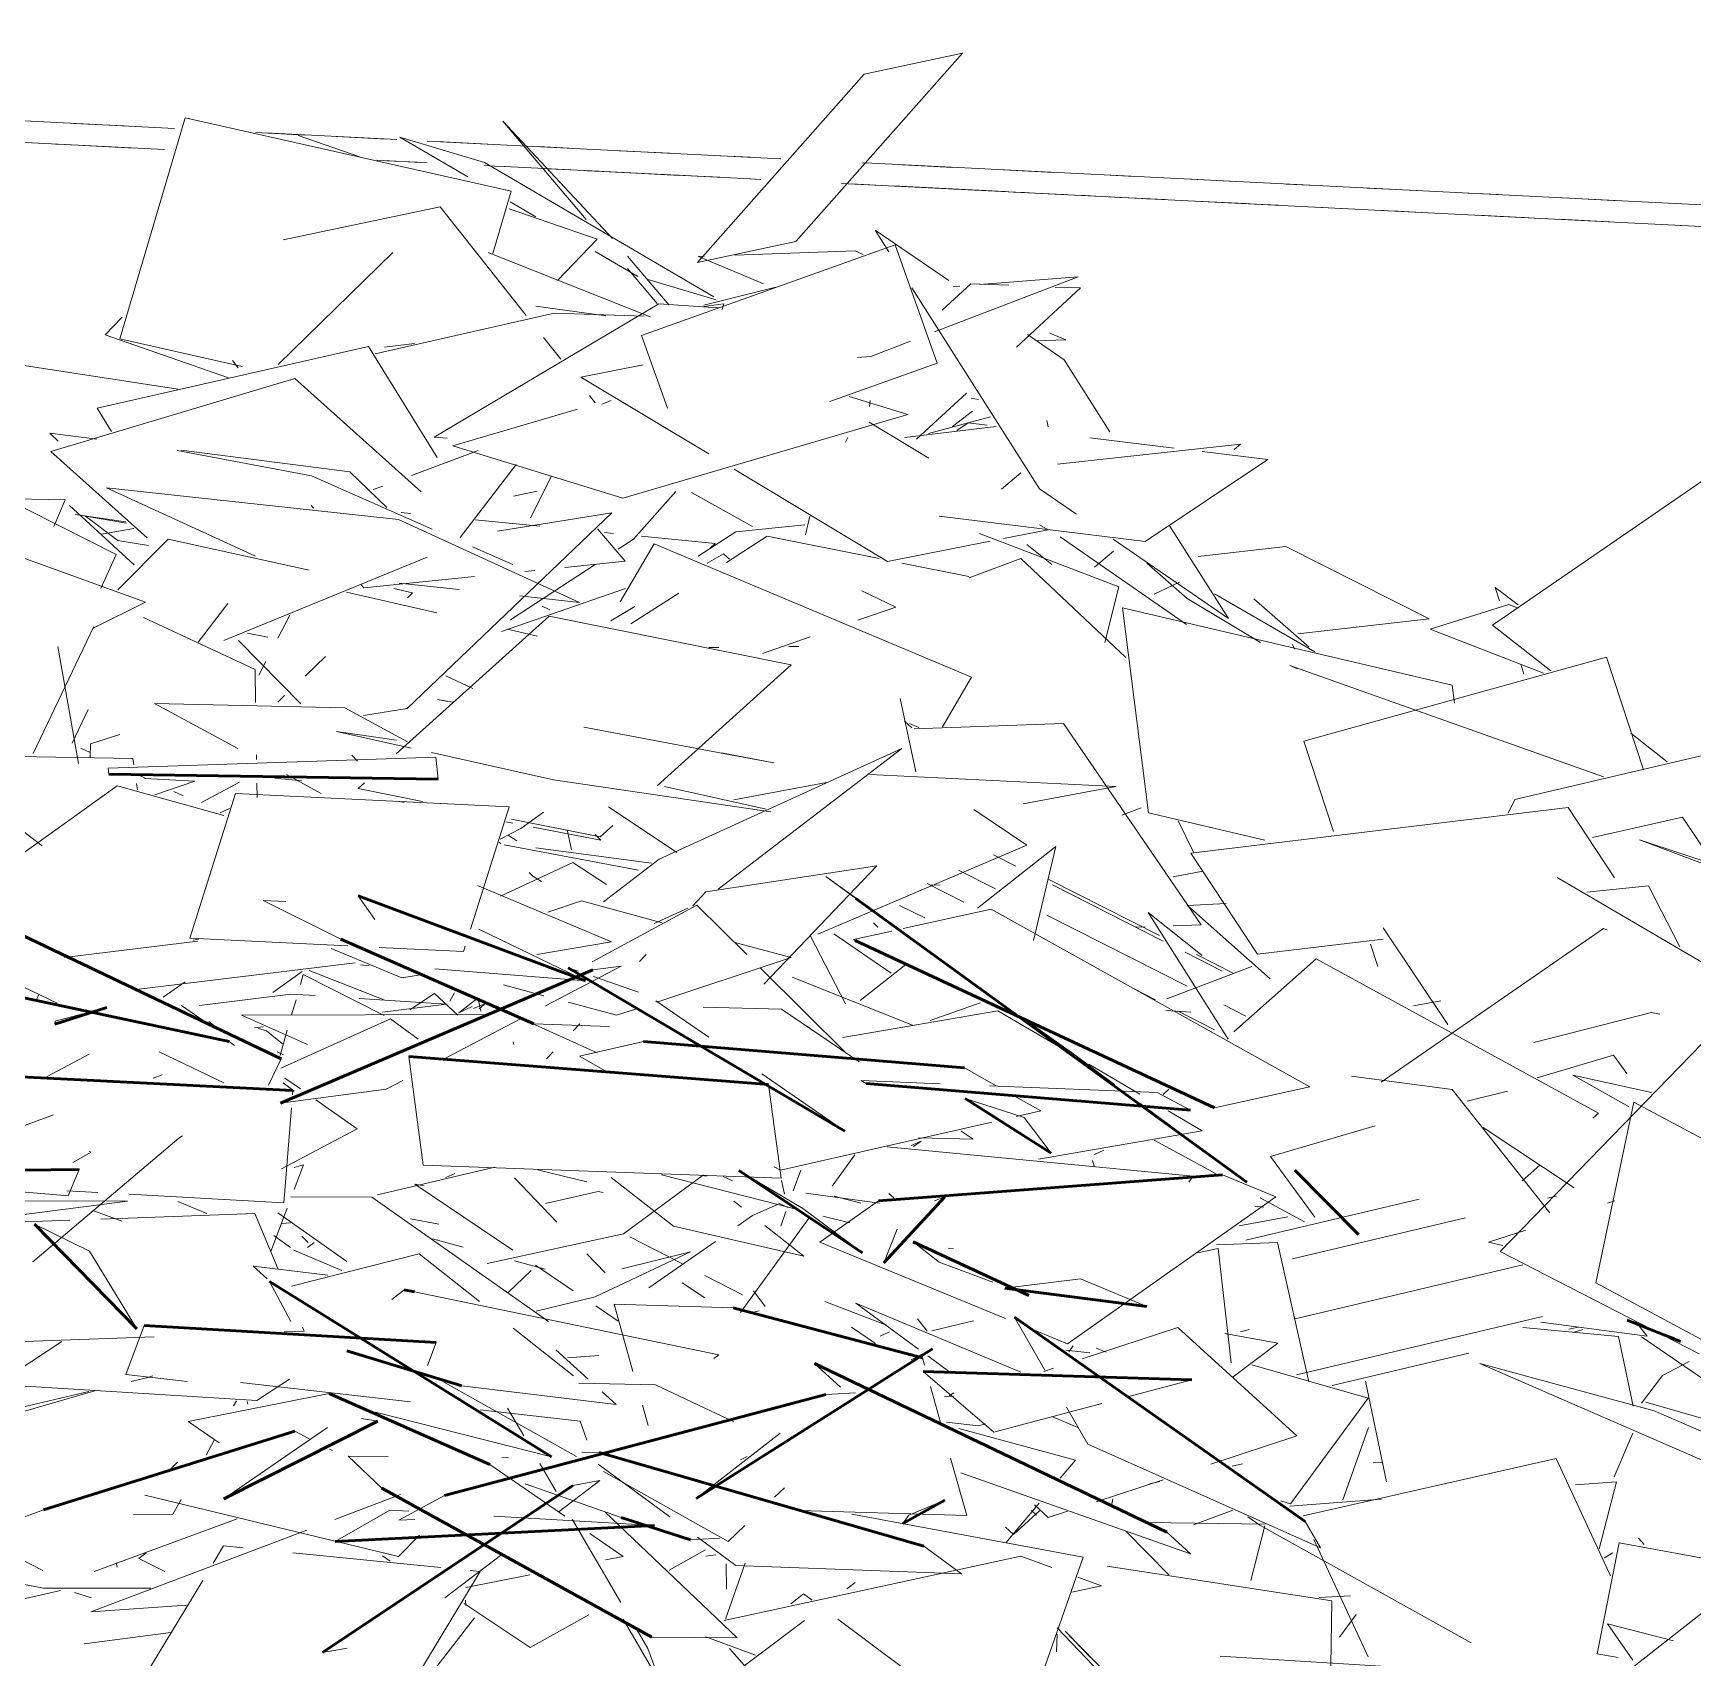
# Model space of a CAD drawing. Header units: metres. Extents: x 10 to 831, y 10 to 584.
# Drawn here: x 232.18 to 273.21, y 410.44 to 450.61 of the extents above; entities that cross this region are included whole.
import ezdxf

# ---------------------------------------------------------------- set-up
doc = ezdxf.new("R2010")
doc.units = ezdxf.units.M
doc.layers.add('CUT', color=7, linetype='Continuous', lineweight=50)
doc.layers.add('VIS', color=8, linetype='Continuous', lineweight=13)

msp = doc.modelspace()

# ---------------------------------------------------------------- linework, layer by layer
at = {"layer": 'CUT'}
for p, q in [((242.191, 432.163), (234.047, 432.288)), ((240.214, 429.282), (245.829, 427.176)), ((230.051, 429.184), (238.309, 425.245)), ((252.515, 429.212), (262.183, 422.199)), ((239.785, 428.206), (244.558, 426.117)), ((252.505, 428.174), (261.383, 424.036)), ((238.288, 424.154), (246.011, 427.447)), ((245.408, 427.498), (252.249, 423.464)), ((230.047, 427.161), (237.019, 425.68)), ((233.995, 426.519), (232.707, 426.108)), ((247.271, 425.676), (255.202, 425.029)), ((241.462, 425.306), (250.361, 424.615)), ((238.599, 424.468), (229.903, 424.899)), ((260.792, 423.978), (252.777, 424.641)), ((257.351, 422.919), (255.217, 424.27)), ((226.303, 422.437), (233.316, 422.515)), ((252.681, 420.452), (249.625, 422.485)), ((253.081, 421.74), (261.587, 422.38)), ((264.948, 420.903), (263.369, 422.493)), ((253.214, 420.205), (254.719, 421.833)), ((234.742, 418.576), (232.21, 421.157)), ((256.798, 419.398), (253.939, 420.723)), ((244.992, 415.409), (238.02, 419.742)), ((241.353, 419.536), (241.604, 419.488)), ((259.714, 419.125), (256.2, 419.576)), ((249.486, 419.094), (254.167, 417.853)), ((242.137, 418.238), (234.922, 418.653)), ((263.631, 413.809), (256.441, 418.861)), ((272.909, 418.258), (271.592, 418.788)), ((239.928, 418.029), (242.778, 417.166)), ((248.566, 414.38), (254.416, 418.077)), ((251.494, 417.716), (260.207, 413.544)), ((260.827, 417.314), (254.18, 417.517)), ((243.468, 415.221), (239.491, 416.974)), ((242.346, 414.451), (251.776, 416.952)), ((240.702, 416.288), (236.888, 414.369)), ((232.432, 414.094), (238.644, 416.039)), ((246.172, 415.511), (254.202, 413.197)), ((239.332, 410.572), (245.521, 414.701)), ((240.8, 414.629), (247.474, 410.952)), ((253.68, 413.762), (254.721, 414.337)), ((247.543, 413.712), (239.643, 413.314)), ((246.715, 413.909), (248.429, 413.355))]:
    msp.add_line(p, q, dxfattribs=at)
at = {"layer": 'VIS'}
for p, q in [((30, 458.538), (235.672, 448.254)), ((235.422, 447.731), (30, 458.003)), ((255.151, 450.118), (251.037, 445.461)), ((252.72, 449.598), (255.151, 450.118)), ((248.605, 444.942), (252.72, 449.598)), ((234.422, 448.317), (233.173, 448.379)), ((234.315, 443.051), (235.934, 448.519)), ((235.934, 448.519), (243.999, 446.699)), ((238.92, 448.091), (237.671, 448.154)), ((237.921, 448.142), (241.169, 447.979)), ((243.792, 448.432), (246.497, 445.532)), ((245.847, 446.005), (243.792, 448.432)), ((232.978, 447.853), (232.725, 447.866)), ((232.978, 447.853), (233.231, 447.841)), ((233.423, 447.832), (234.672, 447.769)), ((238.725, 448.082), (240.249, 447.553)), ((240.92, 447.991), (239.67, 448.054)), ((242.924, 447.055), (241.243, 448.04)), ((241.243, 448.04), (243.338, 447.415)), ((241.919, 447.942), (250.666, 447.504)), ((243.418, 447.866), (242.169, 447.929)), ((245.418, 447.767), (244.668, 447.804)), ((241.919, 447.406), (240.67, 447.469)), ((240.92, 447.457), (241.669, 447.419)), ((243.586, 447.323), (243.333, 447.336)), ((243.338, 447.415), (249.008, 444.092)), ((243.592, 447.323), (243.339, 447.336)), ((243.586, 447.323), (243.839, 447.31)), ((243.592, 447.323), (243.844, 447.31)), ((249.916, 447.006), (243.668, 447.319)), ((247.916, 447.641), (246.667, 447.704)), ((249.916, 447.541), (249.166, 447.579)), ((252.915, 447.392), (252.665, 447.404)), ((252.915, 447.392), (302.142, 444.93)), ((254.913, 447.292), (253.664, 447.355)), ((244.918, 447.256), (246.167, 447.194)), ((246.627, 447.171), (245.868, 447.209)), ((246.121, 447.197), (246.88, 447.159)), ((246.917, 447.156), (248.166, 447.094)), ((248.132, 447.096), (247.88, 447.108)), ((249.157, 447.045), (247.893, 447.108)), ((248.132, 447.096), (248.385, 447.083)), ((248.145, 447.095), (248.904, 447.058)), ((250.151, 446.995), (249.899, 447.007)), ((249.916, 447.006), (250.165, 446.994)), ((257.412, 447.167), (256.163, 447.23)), ((259.411, 447.067), (258.662, 447.105)), ((261.91, 446.942), (260.661, 447.005)), ((243.999, 446.699), (243.544, 445.161)), ((302.392, 444.383), (252.165, 446.894)), ((252.414, 446.882), (253.164, 446.845)), ((256.211, 446.692), (253.439, 446.831)), ((253.691, 446.818), (256.462, 446.679)), ((254.414, 446.782), (255.163, 446.745)), ((255.181, 446.744), (254.929, 446.756)), ((255.181, 446.744), (255.432, 446.731)), ((256.413, 446.682), (257.662, 446.62)), ((256.69, 446.668), (256.438, 446.68)), ((256.69, 446.668), (256.942, 446.656)), ((258.198, 446.592), (257.947, 446.605)), ((258.198, 446.592), (258.45, 446.58)), ((258.813, 446.562), (258.78, 446.564)), ((258.813, 446.562), (258.78, 446.564)), ((258.911, 446.557), (260.161, 446.495)), ((259.074, 446.549), (259.041, 446.55)), ((259.074, 446.549), (259.041, 446.55)), ((259.703, 446.517), (259.454, 446.53)), ((259.703, 446.517), (259.952, 446.505)), ((263.909, 446.842), (263.16, 446.88)), ((266.409, 446.717), (265.159, 446.779)), ((268.407, 446.617), (267.658, 446.654)), ((271.406, 446.467), (270.157, 446.529)), ((238.359, 445.502), (242.24, 446.319)), ((242.24, 446.319), (244.369, 443.625)), ((243.949, 446.269), (246.125, 445.514)), ((244.604, 446.071), (243.974, 446.44)), ((260.911, 446.457), (262.16, 446.394)), ((262.721, 446.367), (261.972, 446.404)), ((262.221, 446.392), (262.971, 446.354)), ((263.909, 446.307), (264.659, 446.269)), ((265.688, 446.218), (265.438, 446.231)), ((265.688, 446.218), (265.937, 446.206)), ((265.909, 446.207), (266.659, 446.17)), ((267.908, 446.107), (269.157, 446.044)), ((268.695, 446.067), (268.449, 446.08)), ((272.905, 446.392), (272.655, 446.404)), ((254.814, 444.49), (252.998, 445.736)), ((252.998, 445.736), (253.337, 445.203)), ((268.695, 446.067), (268.942, 446.055)), ((269.171, 446.044), (268.925, 446.056)), ((269.171, 446.044), (269.418, 446.031)), ((269.907, 446.007), (271.156, 445.945)), ((272.905, 445.857), (273.655, 445.82)), ((246.125, 445.514), (245.144, 444.498)), ((247.22, 443.131), (253.49, 445.374)), ((251.037, 445.461), (248.605, 444.942)), ((253.49, 445.374), (254.528, 442.453)), ((238.232, 442.413), (241.066, 445.189)), ((243.427, 445.183), (247.432, 443.599)), ((247.124, 444.594), (246.074, 445.209)), ((246.872, 445.098), (247.9, 443.884)), ((248.63, 445.09), (248.779, 445.095)), ((250.233, 444.413), (248.63, 445.09)), ((249.523, 445.121), (252.501, 445.224)), ((252.501, 445.224), (252.701, 445.139)), ((247.609, 443.926), (246.875, 444.792)), ((249.068, 444.014), (247.348, 444.527)), ((254.465, 443.222), (258.019, 444.582)), ((258.019, 444.582), (255.576, 444.392)), ((248.756, 443.885), (250.54, 444.328)), ((253.901, 444.315), (257.063, 439.342)), ((254.654, 443.763), (255.359, 444.413)), ((255.087, 444.353), (254.924, 444.341)), ((255.359, 444.413), (256.299, 444.376)), ((258.075, 444.31), (256.488, 442.846)), ((257.448, 444.333), (258.075, 444.31)), ((240.634, 442.679), (245.055, 443.689)), ((242.087, 440.622), (247.649, 443.918)), ((244.603, 443.862), (246.339, 443.62)), ((245.055, 443.689), (247.287, 443.613)), ((247.649, 443.918), (249.113, 443.817)), ((248.758, 443.853), (249.251, 443.917)), ((249.251, 443.917), (249.209, 443.774)), ((233.959, 443.149), (234.379, 443.584)), ((233.756, 441.337), (240.467, 442.865)), ((237.006, 442.091), (233.959, 443.149)), ((237.34, 442.368), (234.315, 443.051)), ((240.467, 442.865), (242.161, 440.115)), ((240.864, 442.843), (241.604, 442.938)), ((244.795, 443.087), (245.221, 442.548)), ((247.858, 441.334), (247.22, 443.131)), ((252.885, 442.618), (253.873, 442.996)), ((257.669, 442.533), (256.76, 443.155)), ((257.712, 443.025), (256.968, 442.999)), ((257.311, 443.194), (257.712, 443.025)), ((230.503, 442.61), (235.749, 441.811)), ((237.243, 442.334), (237.101, 442.514)), ((247.261, 442.41), (245.718, 442.106)), ((254.528, 442.453), (251.875, 441.505)), ((252.559, 442.593), (252.885, 442.618)), ((258.798, 440.756), (257.669, 442.533)), ((232.616, 440.264), (238.647, 442.072)), ((238.647, 442.072), (241.771, 439.27)), ((245.718, 442.106), (248.879, 440.206)), ((245.931, 441.65), (246.073, 441.471)), ((253.8, 441.184), (252.356, 441.629)), ((255.254, 441.709), (254.02, 440.571)), ((255.371, 441.581), (255.549, 441.548)), ((227.13, 441.306), (234.228, 437.72)), ((234.113, 440.759), (233.756, 441.337)), ((245.638, 441.31), (242.555, 440.403)), ((246.236, 441.436), (246.471, 441.524)), ((246.754, 439.109), (253.8, 441.184)), ((252.874, 441.524), (252.854, 441.378)), ((255.399, 441.263), (254.908, 440.885)), ((254.322, 440.102), (252.847, 440.989)), ((253.724, 440.614), (255.987, 440.882)), ((254.318, 440.714), (255.849, 441.127)), ((255.299, 440.972), (255.014, 440.783)), ((255.761, 440.916), (255.299, 440.972)), ((257.244, 441.029), (257.271, 440.874)), ((232.793, 440.524), (232.589, 440.717)), ((232.589, 440.717), (233.748, 440.568)), ((242.412, 440.599), (242.087, 440.622)), ((242.555, 440.403), (246.754, 439.109)), ((252.318, 440.609), (252.26, 440.495)), ((257.506, 439.95), (262.03, 440.448)), ((260.389, 440.35), (258.306, 440.605)), ((262.03, 440.448), (261.873, 440.315)), ((268.262, 435.968), (274.711, 440.409)), ((234.996, 438.129), (232.616, 440.264)), ((235.734, 440.291), (239.056, 439.666)), ((235.834, 440.298), (240.005, 439.759)), ((241.528, 439.675), (243.175, 440.291)), ((242.736, 438.138), (244.117, 439.948)), ((259.669, 438.043), (262.702, 440.067)), ((262.702, 440.067), (261.083, 440.265)), ((239.056, 439.666), (242.045, 438.348)), ((240.005, 439.759), (240.923, 438.885)), ((244.474, 438.626), (244.99, 439.653)), ((249.511, 439.826), (253.304, 437.546)), ((256.123, 439.337), (256.595, 439.735)), ((225.826, 439.219), (232.967, 439.072)), ((237.677, 437.676), (233.99, 439.366)), ((233.99, 439.366), (241.208, 438.586)), ((240.586, 439.323), (240.821, 439.411)), ((244.634, 439.282), (244.052, 439.159)), ((247.022, 438.098), (248.065, 439.279)), ((248.458, 439.255), (249.965, 438.409)), ((257.063, 439.342), (257.971, 438.719)), ((232.967, 439.072), (232.687, 438.411)), ((234.676, 437.461), (233.077, 438.928)), ((234.466, 438.523), (233.217, 438.712)), ((239.046, 438.927), (239.109, 438.861)), ((241.277, 438.758), (241.506, 438.735)), ((241.42, 433.91), (246.481, 438.749)), ((246.481, 438.749), (243.653, 438.296)), ((229.301, 438.578), (234.956, 436.539)), ((234.484, 438.497), (233.471, 438.665)), ((233.471, 438.665), (234.268, 438.069)), ((233.861, 438.221), (234.667, 438.366)), ((241.208, 438.586), (245.684, 436.532)), ((243.104, 438.577), (244.702, 438.418)), ((246.817, 437.552), (246.129, 438.35)), ((249.554, 438.277), (251.256, 438.452)), ((251.269, 438.208), (251.383, 438.667)), ((254.579, 438.666), (259.669, 438.043)), ((256.17, 438.111), (257.272, 438.328)), ((257.272, 438.328), (257.062, 438.455)), ((261.733, 436.139), (260.265, 438.447)), ((234.267, 436.844), (235.514, 438.097)), ((234.268, 438.069), (235.027, 437.943)), ((235.514, 438.097), (238.999, 437.333)), ((243.041, 437.909), (244.037, 437.469)), ((246.301, 438.26), (246.529, 438.237)), ((246.641, 437.849), (247.022, 438.098)), ((246.693, 436.546), (247.531, 437.984)), ((247.214, 438.169), (249.041, 437.988)), ((247.531, 437.984), (255.378, 434.684)), ((248.623, 437.675), (249.554, 438.277)), ((249.041, 437.988), (248.919, 437.874)), ((249.317, 437.525), (250.328, 438.176)), ((250.328, 438.176), (253.097, 437.618)), ((253.304, 437.546), (255.839, 438.046)), ((255.579, 438.236), (259.018, 436.922)), ((256.744, 437.966), (257.361, 437.471)), ((257.566, 438.156), (260.697, 435.985)), ((258.88, 438.096), (261.733, 436.139)), ((260.98, 437.67), (263.147, 437.92)), ((263.147, 437.92), (266.697, 436.13)), ((234.228, 437.72), (233.848, 436.881)), ((236.887, 435.592), (241.918, 437.656)), ((243.981, 436.101), (246.071, 437.474)), ((245.325, 437.399), (246.817, 437.552)), ((248.844, 437.501), (249.242, 437.738)), ((249.242, 437.738), (249.393, 437.601)), ((253.651, 437.506), (255.312, 437.172)), ((255.316, 437.141), (256.596, 437.617)), ((256.596, 437.617), (259.192, 435.174)), ((258.887, 437.802), (258.416, 437.405)), ((259.717, 437.505), (260.713, 436.635)), ((240.351, 436.892), (243.087, 437.171)), ((244.33, 437.298), (244.579, 437.324)), ((239.923, 436.791), (242.16, 436.274)), ((240.286, 436.968), (240.351, 436.892)), ((241.09, 436.875), (241.554, 436.774)), ((242.713, 436.854), (241.226, 437.014)), ((241.554, 436.774), (241.429, 436.649)), ((246.818, 436.875), (243.752, 435.812)), ((245.684, 436.532), (244.198, 436.693)), ((246.958, 436.005), (248.137, 436.765)), ((253.51, 436.419), (252.663, 436.82)), ((259.018, 436.922), (258.677, 435.545)), ((259.898, 436.736), (260.519, 437.031)), ((261.388, 436.746), (263.871, 435.312)), ((268.433, 436.572), (268.323, 436.901)), ((268.323, 436.901), (268.899, 436.471)), ((234.956, 436.539), (233.659, 435.894)), ((236.986, 436.511), (236.255, 435.553)), ((244.759, 436.441), (244.95, 436.351)), ((246.461, 436.077), (247.056, 436.433)), ((252.567, 436.092), (253.51, 436.419)), ((259.111, 436.401), (267.266, 434.49)), ((259.753, 431.332), (259.111, 436.401)), ((260.713, 436.635), (262.52, 435.547)), ((263.73, 435.428), (262.361, 436.624)), ((266.719, 435.875), (268.664, 436.48)), ((268.664, 436.48), (268.898, 436.389)), ((233.672, 435.937), (232.178, 432.798)), ((234.905, 436.163), (237.663, 434.878)), ((238.224, 435.649), (238.518, 436.221)), ((241.154, 432.787), (244.931, 436.195)), ((243.9, 435.871), (244.645, 435.698)), ((244.931, 436.195), (250.919, 434.992)), ((266.697, 436.13), (263.447, 435.755)), ((269.524, 434.788), (266.719, 435.875)), ((269.7, 434.843), (268.262, 435.968)), ((232.783, 435.447), (233.296, 432.549)), ((237.254, 435.589), (238.796, 434.029)), ((237.981, 435.678), (237.477, 435.775)), ((248.88, 435.417), (249.127, 435.419)), ((250.209, 435.274), (251.388, 435.684)), ((250.859, 435.443), (251.106, 435.447)), ((263.315, 435.491), (263.361, 435.377)), ((237.754, 434.734), (237.93, 435.077)), ((239.405, 435.198), (238.899, 434.714)), ((263.597, 433.101), (271.077, 435.181)), ((269.039, 434.759), (268.957, 435.006)), ((271.077, 435.181), (271.993, 432.395)), ((237.663, 434.878), (237.675, 434.058)), ((242.383, 434.72), (243.043, 434.409)), ((250.919, 434.992), (247.614, 432.011)), ((255.378, 434.684), (254.663, 433.458)), ((263.438, 434.889), (263.247, 434.972)), ((263.247, 434.972), (271.006, 432.222)), ((238.392, 434.23), (238.224, 434.069)), ((267.266, 434.49), (267.322, 434.042)), ((233.539, 433.887), (233.139, 433.05)), ((235.178, 434.038), (239.885, 433.925)), ((237.236, 432.926), (235.178, 434.038)), ((239.885, 433.925), (241.428, 433.09)), ((240.343, 433.738), (241.42, 433.91)), ((242.555, 434.067), (242.173, 434.137)), ((242.173, 434.137), (242.432, 434.088)), ((253.613, 434.159), (254.001, 432.347)), ((245.795, 433.451), (249.417, 432.764)), ((253.899, 433.432), (253.725, 433.595)), ((254.079, 433.44), (253.848, 433.538)), ((253.959, 433.408), (257.652, 433.539)), ((257.652, 433.539), (261.06, 428.56)), ((268.812, 431.664), (276.807, 433.536)), ((233.586, 432.707), (233.593, 433.041)), ((233.593, 433.041), (234.315, 433.271)), ((241.16, 433.128), (239.678, 433.346)), ((239.678, 433.346), (241.521, 432.934)), ((264.329, 430.872), (263.597, 433.101)), ((272.577, 432.594), (271.678, 433.298)), ((228.441, 432.778), (234.637, 432.671)), ((233.586, 432.821), (233.356, 432.928)), ((242.131, 432.712), (234.031, 432.44)), ((234.637, 432.671), (234.661, 432.517)), ((237.695, 432.768), (237.697, 432.65)), ((240.058, 432.755), (240.198, 432.613)), ((242.023, 432.822), (245.039, 432.148)), ((242.191, 432.163), (242.131, 432.712)), ((247.657, 430.188), (253.657, 432.925)), ((253.657, 432.925), (249.111, 429.44)), ((250.487, 432.569), (249.194, 432.814)), ((249.417, 432.764), (250.487, 432.569)), ((230.04, 432.314), (232.394, 430.516)), ((234.031, 432.44), (234.047, 432.288)), ((242.191, 432.163), (234.047, 432.288)), ((234.965, 432.178), (234.735, 432.284)), ((234.931, 432.178), (236.177, 432.112)), ((238.155, 432.19), (238.815, 432.124)), ((239.294, 431.813), (238.436, 432.277)), ((245.039, 432.148), (250.412, 431.357)), ((252.86, 432.281), (258.944, 431.983)), ((234.253, 431.999), (230.326, 429.19)), ((236.893, 431.265), (234.253, 431.999)), ((234.732, 432.056), (234.756, 431.902)), ((236.177, 432.112), (235.182, 431.773)), ((235.885, 431.749), (235.655, 431.856)), ((237.181, 431.809), (236.051, 428.234)), ((236.34, 431.584), (237.278, 432.092)), ((243.946, 431.476), (237.181, 431.809)), ((237.706, 432.064), (237.711, 431.713)), ((240.209, 431.935), (240.367, 432.077)), ((241.806, 431.615), (240.209, 431.935)), ((250.297, 431.425), (247.785, 431.986)), ((249.501, 431.654), (251.791, 432.082)), ((258.944, 431.983), (256.654, 431.555)), ((236.802, 431.328), (237.033, 431.44)), ((241.18, 431.621), (241.348, 431.589)), ((242.99, 428.451), (243.946, 431.476)), ((244.231, 430.94), (244.797, 431.352)), ((246.402, 431.482), (248.089, 430.348)), ((256.746, 430.531), (255.434, 431.413)), ((259.574, 431.452), (259.094, 431.274)), ((262.632, 430.658), (259.753, 431.332)), ((260.803, 430.338), (270.13, 431.46)), ((268.648, 431.325), (268.812, 431.664)), ((270.13, 431.46), (271.274, 429.723)), ((243.723, 430.681), (244.231, 430.94)), ((243.866, 431.105), (244.034, 431.073)), ((246.197, 430.734), (244.002, 431.174)), ((244.537, 430.976), (246.216, 430.654)), ((245.486, 430.415), (245.379, 430.909)), ((246.512, 431.018), (246.197, 430.734)), ((260.489, 431.133), (260.87, 430.355)), ((270.733, 430.721), (272.961, 431.226)), ((272.961, 431.226), (277.378, 424.613)), ((243.697, 430.61), (243.743, 430.563)), ((243.823, 430.543), (247.141, 429.913)), ((244.137, 430.638), (243.925, 430.774)), ((246.216, 430.654), (246.076, 430.796)), ((251.579, 428.334), (256.746, 430.531)), ((255.526, 428.974), (257.46, 430.495)), ((257.46, 430.495), (256.914, 428.172)), ((274.981, 429.499), (271.896, 430.662)), ((271.896, 430.662), (278.791, 428.38)), ((245.516, 430.107), (243.732, 429.267)), ((244.605, 430.462), (247.469, 430.086)), ((246.354, 429.56), (245.516, 430.107)), ((246.28, 429.132), (247.657, 430.188)), ((256.472, 430.014), (255.925, 430.292)), ((262.45, 427.836), (260.803, 430.338)), ((244.437, 429.86), (244.53, 429.766)), ((244.53, 429.766), (244.742, 429.63)), ((248.811, 429.379), (253.039, 430.017)), ((253.039, 430.017), (250.246, 427.092)), ((253.477, 428.538), (251.774, 429.76)), ((251.774, 429.76), (252.515, 429.212)), ((255.967, 429.453), (255.056, 429.916)), ((257.292, 429.684), (260.026, 428.295)), ((261.099, 429.888), (260.361, 429.75)), ((269.861, 429.735), (273.776, 427.442)), ((240.627, 428.698), (240.214, 429.282)), ((240.214, 429.282), (245.829, 427.176)), ((246.48, 428.144), (243.162, 429.534)), ((248.483, 429.034), (248.811, 429.379)), ((255.189, 429.119), (254.278, 429.582)), ((254.599, 429.548), (254.352, 429.544)), ((260.117, 428.161), (257.383, 429.55)), ((270.59, 429.369), (272.122, 429.525)), ((272.122, 429.525), (272.889, 428.022)), ((230.051, 429.184), (238.309, 425.245)), ((238.423, 429.142), (237.866, 429.163)), ((237.866, 429.163), (239.785, 428.206)), ((245.733, 429.152), (244.903, 428.878)), ((247.728, 428.613), (245.733, 429.152)), ((246.001, 427.648), (248.587, 429.05)), ((248.364, 428.972), (247.531, 428.592)), ((248.587, 429.05), (249.821, 427.826)), ((252.515, 429.212), (262.183, 422.199)), ((253.596, 429.041), (254.224, 428.733)), ((255.867, 428.947), (253.692, 428.468)), ((263.745, 424.555), (255.867, 428.947)), ((261.085, 427.807), (259.75, 428.87)), ((259.75, 428.87), (261.727, 425.731)), ((260.72, 429.04), (261.677, 429.091)), ((262.761, 427.227), (260.72, 429.04)), ((243.196, 428.454), (245.701, 427.246)), ((252.953, 428.613), (253.06, 428.504)), ((260.707, 427.044), (257.243, 428.804)), ((259.675, 428.511), (259.444, 428.503)), ((261.06, 428.56), (260.368, 428.536)), ((265.504, 424.673), (271.007, 428.472)), ((267.152, 426.099), (265.557, 428.487)), ((271.007, 428.472), (271.108, 428.427)), ((232.766, 426.627), (229.557, 428.163)), ((236.25, 428.156), (232.939, 427.753)), ((236.051, 428.234), (239.954, 428.042)), ((236.269, 428.208), (236.133, 428.18)), ((239.785, 428.206), (244.558, 426.117)), ((242.816, 427.901), (242.86, 428.038)), ((244.628, 427.825), (246.48, 428.144)), ((250.92, 427.753), (249.524, 428.129)), ((251.393, 428.28), (252.26, 426.609)), ((253.39, 427.371), (251.974, 428.339)), ((253.408, 428.405), (252.462, 428.197)), ((252.462, 428.197), (252.505, 428.174)), ((252.505, 428.174), (261.383, 424.036)), ((265.559, 428.21), (262.45, 427.836)), ((265.428, 427.529), (265.245, 428.086)), ((234.786, 426.97), (240.135, 427.621)), ((239.548, 427.981), (241.294, 427.249)), ((240.735, 428.003), (242.816, 427.901)), ((247.168, 427.659), (247.332, 427.831)), ((247.597, 426.654), (250.92, 427.753)), ((261.576, 427.42), (260.664, 427.884)), ((260.938, 427.832), (261.849, 427.368)), ((261.861, 425.915), (263.898, 427.719)), ((263.898, 427.719), (270.885, 423.909)), ((238.102, 426.885), (238.829, 427.406)), ((238.288, 424.154), (246.011, 427.447)), ((238.782, 427.085), (238.853, 427.336)), ((238.853, 427.336), (240.857, 426.323)), ((239.002, 427.435), (240.868, 426.702)), ((240.268, 427.575), (240.481, 427.551)), ((241.294, 427.249), (241.85, 427.345)), ((245.829, 427.176), (242.109, 427.477)), ((246.716, 427.541), (244.847, 426.563)), ((245.655, 427.413), (245.408, 427.498)), ((245.408, 427.498), (252.249, 423.464)), ((246.011, 427.447), (246.716, 427.541)), ((247.14, 426.899), (246.027, 427.284)), ((250.157, 427.493), (252.289, 425.379)), ((250.945, 427.267), (253.918, 426.082)), ((252.625, 426.692), (253.753, 427.58)), ((260.211, 426.735), (262.307, 427.533)), ((230.047, 427.161), (237.019, 425.68)), ((232.313, 426.837), (232.251, 426.689)), ((235.393, 426.774), (235.931, 427.156)), ((236.288, 426.568), (238.55, 426.85)), ((238.55, 426.85), (239.151, 426.811)), ((241.493, 426.462), (242.099, 426.863)), ((242.099, 426.863), (242.676, 426.331)), ((242.594, 426.878), (242.481, 426.676)), ((243.806, 427.078), (244.804, 426.809)), ((246.385, 426.917), (246.613, 426.807)), ((259.928, 426.711), (259.381, 426.988)), ((233.995, 426.519), (232.707, 426.108)), ((233.995, 426.519), (232.722, 426.184)), ((235.847, 426.57), (236.485, 426.12)), ((238.567, 426.334), (238.675, 426.709)), ((240.233, 426.742), (242.397, 426.603)), ((242.397, 426.603), (240.813, 426.406)), ((242.697, 426.388), (243.111, 426.704)), ((243.031, 426.539), (242.697, 426.388)), ((243.06, 426.494), (243.304, 426.594)), ((243.243, 426.43), (243.167, 426.767)), ((243.207, 426.485), (243.335, 426.601)), ((245.402, 426.648), (246.599, 426.325)), ((246.599, 426.325), (247.098, 426.489)), ((248.883, 425.783), (247.574, 426.684)), ((248.746, 426.524), (250.676, 426.478)), ((250.676, 426.478), (252.602, 425.172)), ((252.197, 425.773), (256.032, 426.438)), ((254.357, 426.199), (255.591, 426.63)), ((256.032, 426.438), (257.575, 425.531)), ((260.803, 426.406), (260.184, 426.448)), ((261.387, 425.97), (260.475, 426.433)), ((262.165, 426.303), (261.618, 426.582)), ((266.31, 426.56), (266.986, 426.683)), ((269.28, 425.653), (272.192, 426.392)), ((272.192, 426.392), (272.402, 426.357)), ((232.722, 426.184), (232.707, 426.108)), ((236.521, 426.175), (236.719, 426.017)), ((237.328, 426.329), (243.451, 426.346)), ((238.956, 425.601), (237.328, 426.329)), ((237.871, 426.04), (237.645, 426.012)), ((237.946, 425.94), (237.751, 425.999)), ((238.298, 425.017), (241.01, 426.24)), ((241.01, 426.24), (241.699, 425.739)), ((244.225, 426.238), (242.356, 425.26)), ((244.333, 426.202), (246.124, 425.401)), ((244.558, 426.117), (246.425, 426.045)), ((245.525, 425.938), (245.69, 426.111)), ((257.907, 425.361), (256.714, 426.216)), ((237.019, 425.68), (237.153, 425.577)), ((238.341, 425.623), (237.946, 425.94)), ((238.281, 425.332), (238.46, 425.958)), ((244.047, 425.671), (244.063, 425.601)), ((245.684, 425.315), (247.271, 425.676)), ((247.271, 425.676), (255.202, 425.029)), ((268.453, 420.481), (273.72, 425.91)), ((232.521, 424.812), (233.56, 425.361)), ((236.893, 424.652), (235.288, 425.42)), ((238.309, 425.245), (237.997, 424.6)), ((238.21, 425.423), (238.362, 425.345)), ((241.821, 422.62), (241.462, 425.306)), ((241.462, 425.306), (250.361, 424.615)), ((244.868, 425.25), (245.032, 425.423)), ((246.305, 424.962), (245.684, 425.315)), ((258.913, 424.617), (257.907, 425.361)), ((269.366, 424.779), (271.25, 425.336)), ((271.25, 425.336), (271.579, 424.886)), ((238.599, 424.468), (229.903, 424.899)), ((235.141, 424.773), (235.365, 424.856)), ((238.401, 424.774), (238.784, 424.505)), ((252.249, 423.464), (250.192, 424.881)), ((255.202, 425.029), (255.988, 424.584)), ((258.276, 425.12), (259.539, 424.378)), ((264.777, 424.818), (267.267, 424.488)), ((270.25, 424.841), (272.192, 424.415)), ((271.641, 424.059), (270.25, 424.841)), ((240.903, 424.5), (238.288, 424.154)), ((238.359, 424.654), (238.627, 424.448)), ((238.627, 424.448), (238.405, 424.452)), ((238.599, 424.468), (238.59, 424.361)), ((241.318, 424.717), (240.903, 424.5)), ((250.361, 424.615), (250.671, 422.298)), ((254.6, 424.633), (252.648, 424.71)), ((252.648, 424.71), (252.777, 424.641)), ((260.792, 423.978), (252.777, 424.641)), ((259.969, 424.418), (255.82, 424.584)), ((260.792, 423.978), (259.969, 424.418)), ((260.114, 424.37), (260.26, 424.499)), ((261.383, 424.036), (263.745, 424.555)), ((267.267, 424.488), (269.675, 421.44)), ((268.632, 424.451), (267.637, 424.203)), ((238.565, 424.041), (238.374, 421.692)), ((239.167, 424.236), (240.188, 423.518)), ((256.678, 423.798), (255.217, 424.27)), ((257.351, 422.919), (255.217, 424.27)), ((256.46, 424.316), (257.088, 423.959)), ((257.088, 423.959), (256.486, 423.822)), ((262.183, 422.199), (259.542, 424.152)), ((260.24, 423.966), (261.082, 423.471)), ((271.758, 424.178), (270.817, 419.707)), ((274.918, 422.483), (271.758, 424.178)), ((230.662, 423.12), (232.677, 423.864)), ((240.188, 423.518), (238.317, 422.529)), ((255.882, 423.685), (250.656, 422.492)), ((257.351, 422.919), (256.678, 423.798)), ((262.771, 422.831), (265.362, 423.596)), ((268.029, 423.553), (270.277, 422.058)), ((270.885, 423.909), (270.739, 423.78)), ((232.169, 420.23), (235.774, 423.288)), ((235.774, 423.288), (235.865, 423.346)), ((253.885, 423.103), (254.129, 423.212)), ((254.129, 423.212), (253.946, 423.083)), ((255.418, 423.263), (254.067, 423.295)), ((255.121, 423.464), (255.418, 423.263)), ((261.082, 423.471), (257.034, 422.769)), ((261.424, 422.406), (259.896, 423.24)), ((233.157, 422.686), (233.609, 422.942)), ((233.609, 422.942), (233.56, 422.957)), ((252.495, 422.877), (251.929, 422.098)), ((253.296, 423.071), (260.855, 422.346)), ((258.367, 422.733), (258.408, 422.596)), ((258.416, 422.883), (258.649, 422.991)), ((263.87, 421.333), (262.771, 422.831)), ((226.303, 422.437), (233.316, 422.515)), ((233.043, 421.864), (226.303, 422.437)), ((233.316, 422.515), (233.043, 421.864)), ((238.628, 422.016), (238.858, 422.629)), ((238.858, 422.629), (238.629, 422.563)), ((240.692, 421.882), (243.589, 422.57)), ((250.671, 422.298), (241.821, 422.62)), ((242.605, 422.417), (242.378, 422.316)), ((244.08, 422.303), (245.123, 421.208)), ((244.649, 422.504), (245.865, 422.204)), ((246.471, 422.317), (248.007, 421.111)), ((246.771, 420.923), (248.752, 422.383)), ((247.716, 422.383), (251.039, 421.531)), ((248.823, 422.347), (248.698, 422.364)), ((249.466, 422.229), (249.238, 422.338)), ((251.211, 421.548), (249.625, 422.485)), ((252.681, 420.452), (249.625, 422.485)), ((250.656, 422.492), (250.5, 422.58)), ((251.154, 422.496), (250.972, 421.985)), ((253.081, 421.74), (261.587, 422.38)), ((260.855, 422.346), (260.749, 422.197)), ((261.587, 422.38), (262.905, 421.84)), ((264.227, 421.634), (263.369, 422.493)), ((264.948, 420.903), (263.369, 422.493)), ((269.43, 422.621), (268.993, 422.235)), ((233.773, 421.945), (233.006, 421.987)), ((238.374, 421.692), (234.54, 421.903)), ((241.613, 422.15), (244.036, 420.519)), ((241.845, 422.105), (241.613, 422.15)), ((244.844, 421.673), (246.147, 421.97)), ((246.147, 421.97), (246.268, 421.943)), ((250.682, 422.243), (250.757, 421.906)), ((251.278, 421.927), (253.105, 421.68)), ((253.46, 421.814), (253.333, 421.921)), ((234.51, 421.733), (230.438, 421.204)), ((231.048, 421.742), (234.51, 421.733)), ((233.647, 421.5), (234.369, 421.239)), ((235.753, 421.724), (236.469, 421.421)), ((238.053, 420.483), (238.456, 421.556)), ((238.544, 421.838), (240.549, 421.826)), ((240.549, 421.826), (244.922, 418.754)), ((249.692, 421.577), (249.5, 421.728)), ((249.965, 421.375), (250.578, 421.645)), ((250.833, 421.57), (250.605, 421.68)), ((250.79, 421.474), (250.659, 421.109)), ((252.681, 420.452), (251.211, 421.548)), ((251.627, 420.715), (253.081, 421.74)), ((252.643, 421.68), (251.979, 421.851)), ((253.214, 420.205), (254.719, 421.833)), ((254.719, 421.833), (254.465, 421.738)), ((262.905, 421.84), (257.75, 418.204)), ((262.164, 420.763), (266.444, 421.778)), ((262.608, 421.577), (262.386, 421.605)), ((263.608, 421.216), (262.516, 421.811)), ((264.948, 420.903), (264.227, 421.634)), ((269.619, 421.801), (269.845, 421.855)), ((271.101, 421.679), (271.285, 421.74)), ((233.086, 421.256), (230.294, 421.152)), ((233.565, 420.494), (232.21, 421.157)), ((234.742, 418.576), (232.21, 421.157)), ((237.653, 421.427), (233.847, 421.284)), ((238.223, 420.067), (237.653, 421.427)), ((239.933, 420.24), (238.222, 421.442)), ((238.328, 421.18), (238.535, 421.192)), ((241.506, 421.294), (242.207, 421.16)), ((248.007, 421.111), (251.228, 420.373)), ((249.599, 421.119), (249.965, 421.375)), ((251.364, 421.319), (249.668, 418.98)), ((251.228, 420.373), (250.268, 421.125)), ((251.704, 421.361), (252.368, 421.191)), ((262, 421.117), (263.198, 421.339)), ((263.312, 420.306), (267.592, 421.32)), ((238.535, 420.582), (238.123, 420.883)), ((238.972, 420.706), (238.822, 420.863)), ((238.96, 420.58), (239.121, 420.707)), ((242.046, 420.799), (242.807, 420.594)), ((243.405, 420.19), (246.771, 420.923)), ((246.927, 420.85), (248.228, 420.178)), ((247.398, 419.585), (249.048, 420.736)), ((256.219, 418.832), (251.627, 420.715)), ((253.541, 421.035), (253.214, 420.205)), ((254.577, 420.225), (253.939, 420.723)), ((256.798, 419.398), (253.939, 420.723)), ((261.438, 420.651), (262.948, 420.708)), ((262.948, 420.708), (263.716, 417.262)), ((268.163, 420.713), (269.081, 421.015)), ((268.514, 420.633), (268.163, 420.713)), ((234.742, 418.576), (233.565, 420.494)), ((238.562, 419.63), (241.721, 420.428)), ((238.617, 420.515), (239.811, 420.012)), ((241.721, 420.428), (243.213, 419.249)), ((244.076, 420.255), (244.837, 420.05)), ((245.869, 420.426), (246.316, 419.957)), ((246.074, 419.366), (248.432, 420.476)), ((248.432, 420.476), (246.731, 420.059)), ((255.909, 419.728), (254.577, 420.225)), ((254.805, 420.567), (254.93, 420.55)), ((260.966, 420.452), (261.477, 420.56)), ((261.477, 420.56), (261.796, 417.731)), ((273.367, 417.958), (268.453, 420.481)), ((239.464, 419.9), (237.618, 420.124)), ((237.618, 420.124), (237.964, 419.809)), ((244.491, 420.016), (243.917, 419.469)), ((244.594, 420.143), (245.526, 419.516)), ((248.785, 419.89), (249.714, 419.411)), ((263.38, 418.82), (269.01, 420.155)), ((238.547, 418.754), (238.02, 419.742)), ((244.992, 415.409), (238.02, 419.742)), ((241.042, 419.296), (241.353, 419.536)), ((241.353, 419.536), (241.604, 419.488)), ((241.604, 419.488), (249.126, 417.928)), ((248.781, 419.337), (248.222, 419.713)), ((250.272, 419.123), (249.984, 419.509)), ((258.07, 419.805), (256.2, 419.576)), ((259.714, 419.125), (256.2, 419.576)), ((256.798, 419.398), (256.576, 419.481)), ((259.714, 419.125), (258.07, 419.805)), ((270.817, 419.707), (277.361, 416.195)), ((244.616, 419.009), (246.074, 419.366)), ((246.085, 419.139), (246.644, 418.763)), ((247.007, 417.517), (246.539, 419.185)), ((246.539, 419.185), (249.486, 419.094)), ((249.486, 419.094), (254.167, 417.853)), ((250.128, 419.019), (249.876, 418.957)), ((251.75, 419.252), (253.279, 418.666)), ((254.069, 418.072), (252.52, 419.205)), ((252.52, 419.205), (256.601, 417.498)), ((234.469, 417.442), (234.922, 418.653)), ((242.137, 418.238), (234.922, 418.653)), ((238.875, 418.514), (238.834, 418.611)), ((244.042, 418.593), (245.534, 417.413)), ((252.412, 418.611), (253.003, 418.211)), ((254.046, 418.822), (254.279, 418.515)), ((254.394, 418.524), (255.427, 418.769)), ((257.195, 417.553), (256.441, 418.861)), ((263.631, 413.809), (256.441, 418.861)), ((257.75, 418.204), (256.793, 418.596)), ((258.116, 417.831), (260.481, 418.607)), ((260.481, 418.607), (263.423, 415.926)), ((263.412, 417.435), (269.494, 418.876)), ((269.013, 418.606), (271.375, 418.386)), ((272.083, 418.392), (269.456, 418.74)), ((270.15, 418.562), (270.375, 418.615)), ((272.726, 418.365), (271.592, 418.788)), ((272.909, 418.258), (271.592, 418.788)), ((271.8, 418.75), (272.083, 418.392)), ((232.887, 418.263), (231.269, 417.2)), ((231.956, 418.256), (235.168, 418.376)), ((238.38, 418.496), (238.875, 418.514)), ((242.137, 418.238), (241.923, 417.666)), ((253.121, 418.395), (253.352, 418.502)), ((262.951, 418.22), (261.638, 418.46)), ((261.845, 417.387), (262.951, 418.22)), ((262.028, 418.5), (262.253, 418.553)), ((270.493, 418.553), (270.257, 418.483)), ((271.375, 418.386), (271.736, 416.661)), ((275.608, 415.862), (271.941, 418.378)), ((272.909, 418.258), (272.726, 418.365)), ((239.928, 418.029), (242.778, 417.166)), ((245.902, 417.326), (245.102, 418.051)), ((245.388, 417.854), (246.161, 417.91)), ((248.566, 414.38), (254.416, 418.077)), ((249.126, 417.928), (249.009, 417.837)), ((254.416, 418.077), (253.887, 417.807)), ((254.167, 417.853), (254.217, 417.675)), ((254.843, 417.505), (254.301, 417.902)), ((258.303, 417.976), (257.711, 418.047)), ((257.893, 418.155), (257.787, 418.006)), ((258.461, 418.096), (258.705, 417.997)), ((264.294, 417.173), (267.673, 417.975)), ((272.466, 417.421), (273.125, 417.769)), ((235.984, 417.269), (234.469, 417.442)), ((234.596, 417.269), (235.012, 417.367)), ((235.012, 417.367), (235.135, 417.409)), ((252.136, 417.132), (251.494, 417.716)), ((251.494, 417.716), (260.207, 413.544)), ((255.932, 416.017), (254.18, 417.517)), ((260.827, 417.314), (254.18, 417.517)), ((257.17, 417.52), (257.406, 417.598)), ((262.31, 417.685), (265.19, 416.857)), ((267.946, 417.718), (274.584, 414.825)), ((272.26, 416.547), (267.946, 417.718)), ((271.945, 416.735), (272.466, 417.421)), ((227.938, 415.704), (233.555, 417.024)), ((230.273, 416.047), (233.703, 417.039)), ((231.269, 417.2), (237.708, 416.799)), ((236.006, 416.283), (239.491, 416.974)), ((237.301, 417.246), (241.502, 416.766)), ((237.708, 416.799), (238.517, 417.331)), ((243.468, 415.221), (239.491, 416.974)), ((242.308, 417.272), (245.613, 415.418)), ((242.346, 414.451), (251.776, 416.952)), ((242.778, 417.166), (246.588, 416.704)), ((245.669, 417.232), (247.561, 417.19)), ((246.588, 416.704), (246.245, 417.015)), ((247.561, 417.19), (249.504, 416.276)), ((251.776, 416.952), (252.511, 416.992)), ((254.366, 417.144), (254.614, 416.258)), ((254.829, 416.914), (254.943, 416.993)), ((260.827, 417.314), (259.27, 416.901)), ((265.642, 414.786), (265.121, 417.278)), ((237.132, 416.668), (237.201, 416.791)), ((237.487, 416.712), (237.463, 416.778)), ((243.232, 416.568), (245.704, 416.286)), ((243.905, 416.61), (244.306, 415.924)), ((247.38, 416.183), (247.24, 416.683)), ((254.707, 416.889), (254.935, 416.904)), ((258.602, 416.724), (255.932, 416.017)), ((258.251, 415.722), (257.723, 416.638)), ((265.19, 416.857), (263.267, 414.247)), ((272.056, 416.763), (276.244, 415.54)), ((276.822, 414.558), (272.26, 416.547)), ((236.775, 415.752), (236.006, 416.283)), ((240.702, 416.288), (236.888, 414.369)), ((239.453, 416.133), (236.888, 414.369)), ((240.702, 416.288), (240.292, 416.357)), ((244.992, 415.409), (240.637, 416.514)), ((245.704, 416.286), (245.866, 415.818)), ((254.761, 416.266), (255.549, 416.173)), ((255.549, 416.173), (255.72, 416.223)), ((258.005, 416.133), (257.361, 416.403)), ((265.194, 416.135), (264.562, 414.341)), ((232.432, 414.094), (238.644, 416.039)), ((236.45, 415.451), (236.654, 415.817)), ((238.644, 416.039), (239.003, 415.856)), ((250.648, 415.993), (248.566, 414.38)), ((255.062, 416.112), (257.948, 415.329)), ((264.008, 413.154), (258.251, 415.722)), ((263.423, 415.926), (261.295, 415.227)), ((271.267, 414.913), (271.727, 415.992)), ((239.505, 415.601), (239.577, 415.564)), ((240.954, 415.416), (239.964, 415.426)), ((239.964, 415.426), (240.8, 414.629)), ((243.926, 415.386), (243.761, 415.388)), ((245.741, 415.527), (246.172, 415.511)), ((246.172, 415.511), (254.202, 413.197)), ((249.828, 415.418), (249.665, 415.331)), ((254.862, 415.372), (255.26, 413.954)), ((257.948, 415.329), (257.574, 414.883)), ((263.576, 413.947), (269.837, 415.367)), ((269.837, 415.367), (271.181, 412.467)), ((235.741, 415.274), (235.569, 415.099)), ((243.468, 415.221), (245.321, 413.942)), ((244.706, 415.239), (245.107, 414.553)), ((247.919, 413.924), (246.149, 415.226)), ((246.274, 415.047), (249.359, 413.317)), ((260.793, 413.012), (255.116, 415.01)), ((262.077, 415.233), (261.821, 415.179)), ((265.306, 415.259), (265.543, 415.27)), ((239.332, 410.572), (245.521, 414.701)), ((240.8, 414.629), (247.474, 410.952)), ((244.344, 414.741), (246.715, 413.909)), ((246.187, 414.819), (245.179, 414.058)), ((245.521, 414.701), (246.187, 414.819)), ((250.507, 414.409), (250.753, 414.644)), ((260.113, 414.839), (258.458, 414.296)), ((260.032, 414.797), (259.776, 414.742)), ((270.314, 414.716), (271.324, 414.792)), ((271.324, 414.792), (270.9, 413.137)), ((230.72, 413.463), (232.432, 414.094)), ((234.937, 414.457), (241.212, 412.943)), ((235.63, 413.99), (235.834, 414.355)), ((239.636, 413.858), (241.26, 414.473)), ((240.995, 414.09), (239.643, 413.314)), ((241.463, 414.063), (240.995, 414.09)), ((241.218, 413.839), (242.346, 414.451)), ((255.26, 413.954), (251.113, 414.083)), ((253.68, 413.762), (254.721, 414.337)), ((254.721, 414.337), (253.827, 413.962)), ((257.051, 414.259), (256.228, 413.279)), ((257.07, 414.082), (256.417, 413.49)), ((256.986, 413.966), (256.858, 414.084)), ((257.275, 413.908), (256.936, 414.217)), ((258.874, 414.368), (258.851, 414.24)), ((261.836, 414.091), (260.869, 413.727)), ((263.267, 414.247), (263.026, 414.316)), ((263.248, 414.189), (265.519, 414.358)), ((237.216, 413.873), (233.687, 412.57)), ((234.657, 413.985), (235.63, 413.99)), ((247.543, 413.712), (239.643, 413.314)), ((241.614, 413.861), (241.218, 413.839)), ((247.543, 413.712), (243.567, 413.942)), ((245.507, 413.868), (246.708, 411.81)), ((249.581, 410.93), (246.316, 414.042)), ((246.715, 413.909), (248.429, 413.355)), ((249.359, 413.317), (249.769, 413.707)), ((252.415, 413.988), (258.137, 412.931)), ((253.827, 413.962), (253.68, 413.762)), ((256.417, 413.49), (256.222, 413.666)), ((257.749, 414.063), (257.275, 413.908)), ((259.735, 413.788), (262.642, 413.743)), ((262.213, 413.922), (262.505, 413.721)), ((262.281, 412.346), (262.627, 413.7)), ((262.505, 413.721), (267.731, 410.806)), ((263.631, 413.809), (264.008, 413.154)), ((225.886, 413.423), (232.431, 412.158)), ((232.416, 412.599), (230.72, 413.463)), ((233.604, 411.572), (238.94, 413.595)), ((241.212, 412.943), (241.73, 413.468)), ((245.939, 413.514), (246.762, 412.946)), ((248.429, 413.355), (249.156, 413.394)), ((249.553, 412.721), (248.6, 413.423)), ((260.26, 412.488), (259.184, 413.582)), ((260.207, 413.544), (260.793, 413.012)), ((265.188, 410.466), (263.844, 413.366)), ((270.846, 410.539), (271.394, 413.282)), ((271.394, 413.282), (274.791, 412.654)), ((271.869, 413.4), (272.008, 413.239)), ((234.786, 412.894), (234.969, 413.038)), ((235.427, 412.574), (234.786, 412.894)), ((236.884, 413.206), (236.626, 412.779)), ((237.372, 413.157), (236.884, 413.206)), ((242.252, 412.67), (238.593, 413.036)), ((241.005, 412.83), (240.812, 412.963)), ((243.767, 412.992), (242.355, 411.925)), ((246.762, 412.946), (246.331, 412.86)), ((248.802, 413.11), (247.899, 412.606)), ((248.809, 412.955), (249.058, 412.985)), ((249.258, 411.363), (256.601, 412.95)), ((254.202, 413.197), (255.133, 412.512)), ((256.601, 412.95), (257.361, 412.67)), ((258.137, 412.931), (257.027, 409.742)), ((271.028, 412.909), (271.238, 413.031)), ((234.251, 412.678), (234.226, 412.788)), ((241.535, 409.773), (243.228, 412.572)), ((244.46, 412.49), (242.877, 412.176)), ((243.228, 412.572), (242.984, 412.596)), ((249.298, 411.395), (249.779, 412.778)), ((249.31, 412.763), (249.321, 412.132)), ((255.133, 412.512), (249.553, 412.721)), ((258.005, 412.434), (258.589, 412.22)), ((258.732, 412.702), (264.287, 411.844)), ((270.701, 409.402), (274.829, 412.635)), ((232.851, 412.106), (231.407, 411.773)), ((232.431, 412.158), (235.084, 412.157)), ((233.199, 412.053), (233.614, 411.925)), ((236.369, 412.353), (234.65, 409.511)), ((250.912, 411.774), (251.226, 412.024)), ((251.226, 412.024), (251.438, 411.866)), ((252.291, 412.144), (252.499, 412.3)), ((258.589, 412.22), (257.856, 412.061)), ((235.969, 411.74), (233.604, 411.572)), ((244.468, 410.69), (242.832, 411.782)), ((242.871, 411.735), (242.869, 411.861)), ((263.973, 411.932), (264.75, 411.971)), ((264.287, 411.844), (264.26, 410.236)), ((240.704, 408.357), (243.091, 411.427)), ((245.912, 411.497), (244.468, 410.69)), ((247.696, 409.798), (246.761, 411.397)), ((247.296, 408.395), (251.25, 411.363)), ((252.072, 411.394), (256.724, 407.931)), ((264.474, 410.949), (264.889, 411.51)), ((271.728, 410.379), (271.108, 411.278)), ((271.108, 411.278), (272.732, 410.856)), ((235.578, 411.068), (233.437, 410.788)), ((247.108, 411.125), (247.375, 410.668)), ((247.474, 410.952), (249.581, 410.93)), ((250.035, 410.507), (248.806, 410.958)), ((257.498, 411.019), (257.481, 410.586)), ((258.911, 409.694), (257.493, 411.183)), ((257.697, 411.096), (258.327, 410.434)), ((257.723, 411.065), (259.26, 409.502)), ((239.936, 410.68), (239.332, 410.572)), ((247.375, 410.668), (247.696, 409.798)), ((249.39, 410.668), (249.871, 410.128)), ((261.526, 410.48), (268.812, 410.023)), ((271.368, 410.443), (270.846, 410.539))]:
    msp.add_line(p, q, dxfattribs=at)

doc.saveas('drawing.dxf')
